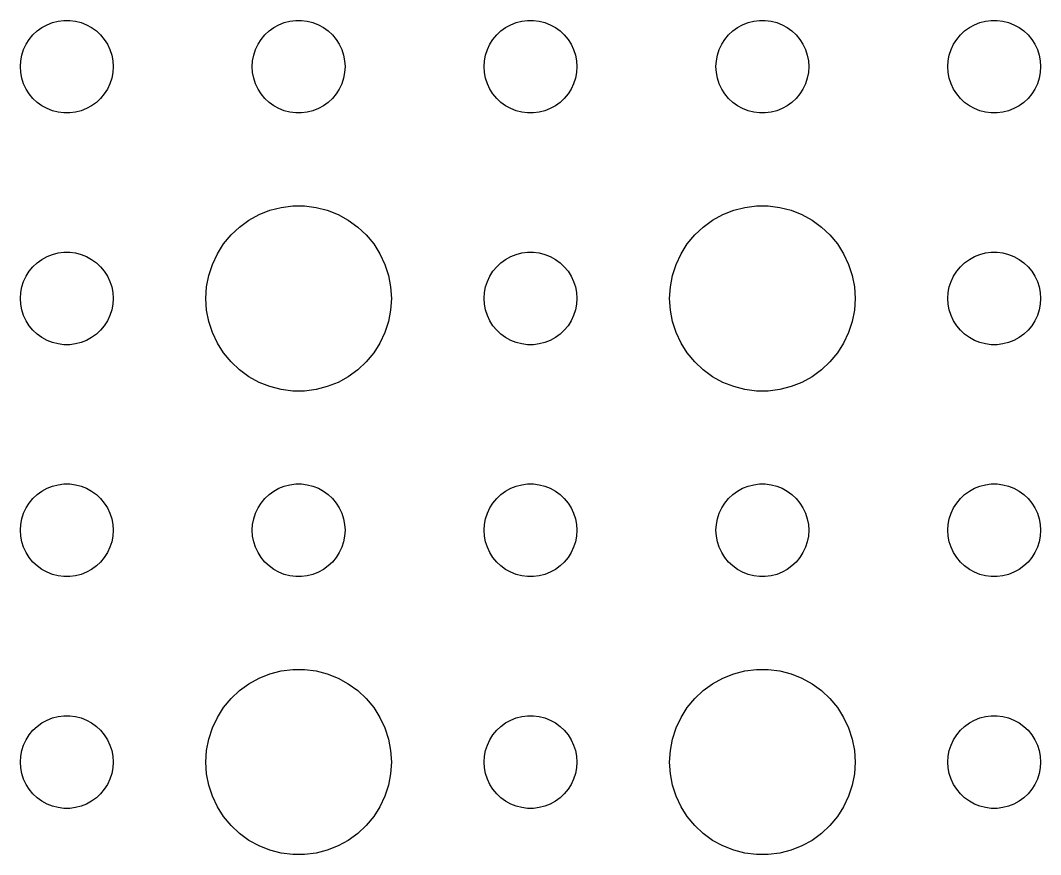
# Model space of a CAD drawing. Header units: metres. Extents: x -134 to 134, y 518 to 1078.
# Drawn here: x -1.5 to 31.5, y 795.01 to 822 of the extents above; entities that cross this region are included whole.
import ezdxf

# ---------------------------------------------------------------- set-up
doc = ezdxf.new("R2010")
doc.units = ezdxf.units.M

msp = doc.modelspace()

# ---------------------------------------------------------------- linework, layer by layer
for p, q in [((-0.95613, 821.656), (-0.80373, 821.766)), ((-0.80373, 821.766), (-0.63866, 821.857)), ((-0.63866, 821.857), (-0.46352, 821.927)), ((-0.46352, 821.927), (-0.28107, 821.973)), ((-0.28107, 821.973), (-0.09418, 821.997)), ((-0.09418, 821.997), (0.09418, 821.997)), ((0.09418, 821.997), (0.28107, 821.973)), ((0.28107, 821.973), (0.46352, 821.927)), ((0.46352, 821.927), (0.63866, 821.857)), ((0.63866, 821.857), (0.80373, 821.766)), ((0.80373, 821.766), (0.95613, 821.656)), ((6.54385, 821.656), (6.69626, 821.766)), ((6.69626, 821.766), (6.86133, 821.857)), ((6.86133, 821.857), (7.03647, 821.927)), ((7.03647, 821.927), (7.21892, 821.973)), ((7.21892, 821.973), (7.40581, 821.997)), ((7.40581, 821.997), (7.59418, 821.997)), ((7.59418, 821.997), (7.78107, 821.973)), ((7.78107, 821.973), (7.96352, 821.927)), ((7.96352, 821.927), (8.13866, 821.857)), ((8.13866, 821.857), (8.30373, 821.766)), ((8.30373, 821.766), (8.45613, 821.656)), ((14.0439, 821.656), (14.1963, 821.766)), ((14.1963, 821.766), (14.3613, 821.857)), ((14.3613, 821.857), (14.5365, 821.927)), ((14.5365, 821.927), (14.7189, 821.973)), ((14.7189, 821.973), (14.9058, 821.997)), ((14.9058, 821.997), (15.0942, 821.997)), ((15.0942, 821.997), (15.2811, 821.973)), ((15.2811, 821.973), (15.4635, 821.927)), ((15.4635, 821.927), (15.6387, 821.857)), ((15.6387, 821.857), (15.8037, 821.766)), ((15.8037, 821.766), (15.9561, 821.656)), ((21.5439, 821.656), (21.6963, 821.766)), ((21.6963, 821.766), (21.8613, 821.857)), ((21.8613, 821.857), (22.0365, 821.927)), ((22.0365, 821.927), (22.2189, 821.973)), ((22.2189, 821.973), (22.4058, 821.997)), ((22.4058, 821.997), (22.5942, 821.997)), ((22.5942, 821.997), (22.7811, 821.973)), ((22.7811, 821.973), (22.9635, 821.927)), ((22.9635, 821.927), (23.1387, 821.857)), ((23.1387, 821.857), (23.3037, 821.766)), ((23.3037, 821.766), (23.4561, 821.656)), ((29.0439, 821.656), (29.1963, 821.766)), ((29.1963, 821.766), (29.3613, 821.857)), ((29.3613, 821.857), (29.5365, 821.927)), ((29.5365, 821.927), (29.7189, 821.973)), ((29.7189, 821.973), (29.9058, 821.997)), ((29.9058, 821.997), (30.0942, 821.997)), ((30.0942, 821.997), (30.2811, 821.973)), ((30.2811, 821.973), (30.4635, 821.927)), ((30.4635, 821.927), (30.6387, 821.857)), ((30.6387, 821.857), (30.8037, 821.766)), ((30.8037, 821.766), (30.9561, 821.656)), ((-1.31445, 821.223), (-1.21352, 821.382)), ((-1.21352, 821.382), (-1.09344, 821.527)), ((-1.09344, 821.527), (-0.95613, 821.656)), ((0.95613, 821.656), (1.09344, 821.527)), ((1.09344, 821.527), (1.21352, 821.382)), ((1.21352, 821.382), (1.31445, 821.223)), ((6.18553, 821.223), (6.28647, 821.382)), ((6.28647, 821.382), (6.40654, 821.527)), ((6.40654, 821.527), (6.54385, 821.656)), ((8.45613, 821.656), (8.59344, 821.527)), ((8.59344, 821.527), (8.71352, 821.382)), ((8.71352, 821.382), (8.81445, 821.223)), ((13.6855, 821.223), (13.7865, 821.382)), ((13.7865, 821.382), (13.9065, 821.527)), ((13.9065, 821.527), (14.0439, 821.656)), ((15.9561, 821.656), (16.0934, 821.527)), ((16.0934, 821.527), (16.2135, 821.382)), ((16.2135, 821.382), (16.3145, 821.223)), ((21.1855, 821.223), (21.2865, 821.382)), ((21.2865, 821.382), (21.4065, 821.527)), ((21.4065, 821.527), (21.5439, 821.656)), ((23.4561, 821.656), (23.5934, 821.527)), ((23.5934, 821.527), (23.7135, 821.382)), ((23.7135, 821.382), (23.8145, 821.223)), ((28.6855, 821.223), (28.7865, 821.382)), ((28.7865, 821.382), (28.9065, 821.527)), ((28.9065, 821.527), (29.0439, 821.656)), ((30.9561, 821.656), (31.0934, 821.527)), ((31.0934, 821.527), (31.2135, 821.382)), ((31.2135, 821.382), (31.3145, 821.223)), ((-1.45287, 820.873), (-1.39465, 821.052)), ((-1.39465, 821.052), (-1.31445, 821.223)), ((1.31445, 821.223), (1.39465, 821.052)), ((1.39465, 821.052), (1.45287, 820.873)), ((6.04712, 820.873), (6.10533, 821.052)), ((6.10533, 821.052), (6.18553, 821.223)), ((8.81445, 821.223), (8.89465, 821.052)), ((8.89465, 821.052), (8.95287, 820.873)), ((13.5471, 820.873), (13.6053, 821.052)), ((13.6053, 821.052), (13.6855, 821.223)), ((16.3145, 821.223), (16.3947, 821.052)), ((16.3947, 821.052), (16.4529, 820.873)), ((21.0471, 820.873), (21.1053, 821.052)), ((21.1053, 821.052), (21.1855, 821.223)), ((23.8145, 821.223), (23.8947, 821.052)), ((23.8947, 821.052), (23.9529, 820.873)), ((28.5471, 820.873), (28.6053, 821.052)), ((28.6053, 821.052), (28.6855, 821.223)), ((31.3145, 821.223), (31.3947, 821.052)), ((31.3947, 821.052), (31.4529, 820.873)), ((-1.48816, 820.688), (-1.45287, 820.873)), ((1.45287, 820.873), (1.48816, 820.688)), ((6.01183, 820.688), (6.04712, 820.873)), ((8.95287, 820.873), (8.98816, 820.688)), ((13.5118, 820.688), (13.5471, 820.873)), ((16.4529, 820.873), (16.4882, 820.688)), ((21.0118, 820.688), (21.0471, 820.873)), ((23.9529, 820.873), (23.9882, 820.688)), ((28.5118, 820.688), (28.5471, 820.873)), ((31.4529, 820.873), (31.4882, 820.688)), ((-1.5, 820.5), (-1.48816, 820.688)), ((-1.48816, 820.312), (-1.5, 820.5)), ((1.48816, 820.688), (1.5, 820.5)), ((1.5, 820.5), (1.48816, 820.312)), ((6, 820.5), (6.01183, 820.688)), ((6.01183, 820.312), (6, 820.5)), ((8.98816, 820.688), (9, 820.5)), ((9, 820.5), (8.98816, 820.312)), ((13.5, 820.5), (13.5118, 820.688)), ((13.5118, 820.312), (13.5, 820.5)), ((16.4882, 820.688), (16.5, 820.5)), ((16.5, 820.5), (16.4882, 820.312)), ((21, 820.5), (21.0118, 820.688)), ((21.0118, 820.312), (21, 820.5)), ((23.9882, 820.688), (24, 820.5)), ((24, 820.5), (23.9882, 820.312)), ((28.5, 820.5), (28.5118, 820.688)), ((28.5118, 820.312), (28.5, 820.5)), ((31.4882, 820.688), (31.5, 820.5)), ((31.5, 820.5), (31.4882, 820.312)), ((-1.45287, 820.127), (-1.48816, 820.312)), ((-1.39465, 819.948), (-1.45287, 820.127)), ((1.45287, 820.127), (1.39465, 819.948)), ((1.48816, 820.312), (1.45287, 820.127)), ((6.04712, 820.127), (6.01183, 820.312)), ((6.10533, 819.948), (6.04712, 820.127)), ((8.95287, 820.127), (8.89465, 819.948)), ((8.98816, 820.312), (8.95287, 820.127)), ((13.5471, 820.127), (13.5118, 820.312)), ((13.6053, 819.948), (13.5471, 820.127)), ((16.4529, 820.127), (16.3947, 819.948)), ((16.4882, 820.312), (16.4529, 820.127)), ((21.0471, 820.127), (21.0118, 820.312)), ((21.1053, 819.948), (21.0471, 820.127)), ((23.9529, 820.127), (23.8947, 819.948)), ((23.9882, 820.312), (23.9529, 820.127)), ((28.5471, 820.127), (28.5118, 820.312)), ((28.6053, 819.948), (28.5471, 820.127)), ((31.4529, 820.127), (31.3947, 819.948)), ((31.4882, 820.312), (31.4529, 820.127)), ((-1.31445, 819.777), (-1.39465, 819.948)), ((-1.21352, 819.618), (-1.31445, 819.777)), ((1.31445, 819.777), (1.21352, 819.618)), ((1.39465, 819.948), (1.31445, 819.777)), ((6.18553, 819.777), (6.10533, 819.948)), ((6.28647, 819.618), (6.18553, 819.777)), ((8.81445, 819.777), (8.71352, 819.618)), ((8.89465, 819.948), (8.81445, 819.777)), ((13.6855, 819.777), (13.6053, 819.948)), ((13.7865, 819.618), (13.6855, 819.777)), ((16.3145, 819.777), (16.2135, 819.618)), ((16.3947, 819.948), (16.3145, 819.777)), ((21.1855, 819.777), (21.1053, 819.948)), ((21.2865, 819.618), (21.1855, 819.777)), ((23.8145, 819.777), (23.7135, 819.618)), ((23.8947, 819.948), (23.8145, 819.777)), ((28.6855, 819.777), (28.6053, 819.948)), ((28.7865, 819.618), (28.6855, 819.777)), ((31.3145, 819.777), (31.2135, 819.618)), ((31.3947, 819.948), (31.3145, 819.777)), ((-1.09344, 819.473), (-1.21352, 819.618)), ((-0.95613, 819.344), (-1.09344, 819.473)), ((1.09344, 819.473), (0.95613, 819.344)), ((1.21352, 819.618), (1.09344, 819.473)), ((6.40654, 819.473), (6.28647, 819.618)), ((6.54385, 819.344), (6.40654, 819.473)), ((8.59344, 819.473), (8.45613, 819.344)), ((8.71352, 819.618), (8.59344, 819.473)), ((13.9065, 819.473), (13.7865, 819.618)), ((14.0439, 819.344), (13.9065, 819.473)), ((16.0934, 819.473), (15.9561, 819.344)), ((16.2135, 819.618), (16.0934, 819.473)), ((21.4065, 819.473), (21.2865, 819.618)), ((21.5439, 819.344), (21.4065, 819.473)), ((23.5934, 819.473), (23.4561, 819.344)), ((23.7135, 819.618), (23.5934, 819.473)), ((28.9065, 819.473), (28.7865, 819.618)), ((29.0439, 819.344), (28.9065, 819.473)), ((31.0934, 819.473), (30.9561, 819.344)), ((31.2135, 819.618), (31.0934, 819.473)), ((-0.80373, 819.234), (-0.95613, 819.344)), ((-0.63866, 819.143), (-0.80373, 819.234)), ((-0.46352, 819.073), (-0.63866, 819.143)), ((-0.28107, 819.027), (-0.46352, 819.073)), ((0.46352, 819.073), (0.28107, 819.027)), ((0.63866, 819.143), (0.46352, 819.073)), ((0.80373, 819.234), (0.63866, 819.143)), ((0.95613, 819.344), (0.80373, 819.234)), ((6.69626, 819.234), (6.54385, 819.344)), ((6.86133, 819.143), (6.69626, 819.234)), ((7.03647, 819.073), (6.86133, 819.143)), ((7.21892, 819.027), (7.03647, 819.073)), ((7.96352, 819.073), (7.78107, 819.027)), ((8.13866, 819.143), (7.96352, 819.073)), ((8.30373, 819.234), (8.13866, 819.143)), ((8.45613, 819.344), (8.30373, 819.234)), ((14.1963, 819.234), (14.0439, 819.344)), ((14.3613, 819.143), (14.1963, 819.234)), ((14.5365, 819.073), (14.3613, 819.143)), ((14.7189, 819.027), (14.5365, 819.073)), ((15.4635, 819.073), (15.2811, 819.027)), ((15.6387, 819.143), (15.4635, 819.073)), ((15.8037, 819.234), (15.6387, 819.143)), ((15.9561, 819.344), (15.8037, 819.234)), ((21.6963, 819.234), (21.5439, 819.344)), ((21.8613, 819.143), (21.6963, 819.234)), ((22.0365, 819.073), (21.8613, 819.143)), ((22.2189, 819.027), (22.0365, 819.073)), ((22.9635, 819.073), (22.7811, 819.027)), ((23.1387, 819.143), (22.9635, 819.073)), ((23.3037, 819.234), (23.1387, 819.143)), ((23.4561, 819.344), (23.3037, 819.234)), ((29.1963, 819.234), (29.0439, 819.344)), ((29.3613, 819.143), (29.1963, 819.234)), ((29.5365, 819.073), (29.3613, 819.143)), ((29.7189, 819.027), (29.5365, 819.073)), ((30.4635, 819.073), (30.2811, 819.027)), ((30.6387, 819.143), (30.4635, 819.073)), ((30.8037, 819.234), (30.6387, 819.143)), ((30.9561, 819.344), (30.8037, 819.234)), ((-0.09418, 819.003), (-0.28107, 819.027)), ((0.09418, 819.003), (-0.09418, 819.003)), ((0.28107, 819.027), (0.09418, 819.003)), ((7.40581, 819.003), (7.21892, 819.027)), ((7.59418, 819.003), (7.40581, 819.003)), ((7.78107, 819.027), (7.59418, 819.003)), ((14.9058, 819.003), (14.7189, 819.027)), ((15.0942, 819.003), (14.9058, 819.003)), ((15.2811, 819.027), (15.0942, 819.003)), ((22.4058, 819.003), (22.2189, 819.027)), ((22.5942, 819.003), (22.4058, 819.003)), ((22.7811, 819.027), (22.5942, 819.003)), ((29.9058, 819.003), (29.7189, 819.027)), ((30.0942, 819.003), (29.9058, 819.003)), ((30.2811, 819.027), (30.0942, 819.003)), ((6.22266, 815.714), (6.57294, 815.853)), ((6.57294, 815.853), (6.93785, 815.947)), ((6.93785, 815.947), (7.31161, 815.994)), ((7.31161, 815.994), (7.68837, 815.994)), ((7.68837, 815.994), (8.06213, 815.947)), ((8.06213, 815.947), (8.42705, 815.853)), ((8.42705, 815.853), (8.77733, 815.714)), ((21.2227, 815.714), (21.5729, 815.853)), ((21.5729, 815.853), (21.9379, 815.947)), ((21.9379, 815.947), (22.3116, 815.994)), ((22.3116, 815.994), (22.6884, 815.994)), ((22.6884, 815.994), (23.0621, 815.947)), ((23.0621, 815.947), (23.427, 815.853)), ((23.427, 815.853), (23.7773, 815.714)), ((5.58772, 815.312), (5.89252, 815.533)), ((5.89252, 815.533), (6.22266, 815.714)), ((8.77733, 815.714), (9.10747, 815.533)), ((9.10747, 815.533), (9.41226, 815.312)), ((20.5877, 815.312), (20.8925, 815.533)), ((20.8925, 815.533), (21.2227, 815.714)), ((23.7773, 815.714), (24.1075, 815.533)), ((24.1075, 815.533), (24.4123, 815.312)), ((5.31308, 815.054), (5.58772, 815.312)), ((9.41226, 815.312), (9.6869, 815.054)), ((20.3131, 815.054), (20.5877, 815.312)), ((24.4123, 815.312), (24.6869, 815.054)), ((5.07294, 814.763), (5.31308, 815.054)), ((9.6869, 815.054), (9.92705, 814.763)), ((20.0729, 814.763), (20.3131, 815.054)), ((24.6869, 815.054), (24.927, 814.763)), ((-0.46352, 814.427), (-0.28107, 814.473)), ((-0.28107, 814.473), (-0.09418, 814.497)), ((-0.09418, 814.497), (0.09418, 814.497)), ((0.09418, 814.497), (0.28107, 814.473)), ((0.28107, 814.473), (0.46352, 814.427)), ((4.71066, 814.104), (4.87108, 814.445)), ((4.87108, 814.445), (5.07294, 814.763)), ((9.92705, 814.763), (10.1289, 814.445)), ((10.1289, 814.445), (10.2893, 814.104)), ((14.5365, 814.427), (14.7189, 814.473)), ((14.7189, 814.473), (14.9058, 814.497)), ((14.9058, 814.497), (15.0942, 814.497)), ((15.0942, 814.497), (15.2811, 814.473)), ((15.2811, 814.473), (15.4635, 814.427)), ((19.7107, 814.104), (19.8711, 814.445)), ((19.8711, 814.445), (20.0729, 814.763)), ((24.927, 814.763), (25.1289, 814.445)), ((25.1289, 814.445), (25.2893, 814.104)), ((29.5365, 814.427), (29.7189, 814.473)), ((29.7189, 814.473), (29.9058, 814.497)), ((29.9058, 814.497), (30.0942, 814.497)), ((30.0942, 814.497), (30.2811, 814.473)), ((30.2811, 814.473), (30.4635, 814.427)), ((-1.09344, 814.027), (-0.95613, 814.156)), ((-0.95613, 814.156), (-0.80373, 814.266)), ((-0.80373, 814.266), (-0.63866, 814.357)), ((-0.63866, 814.357), (-0.46352, 814.427)), ((0.46352, 814.427), (0.63866, 814.357)), ((0.63866, 814.357), (0.80373, 814.266)), ((0.80373, 814.266), (0.95613, 814.156)), ((0.95613, 814.156), (1.09344, 814.027)), ((13.9065, 814.027), (14.0439, 814.156)), ((14.0439, 814.156), (14.1963, 814.266)), ((14.1963, 814.266), (14.3613, 814.357)), ((14.3613, 814.357), (14.5365, 814.427)), ((15.4635, 814.427), (15.6387, 814.357)), ((15.6387, 814.357), (15.8037, 814.266)), ((15.8037, 814.266), (15.9561, 814.156)), ((15.9561, 814.156), (16.0934, 814.027)), ((28.9065, 814.027), (29.0439, 814.156)), ((29.0439, 814.156), (29.1963, 814.266)), ((29.1963, 814.266), (29.3613, 814.357)), ((29.3613, 814.357), (29.5365, 814.427)), ((30.4635, 814.427), (30.6387, 814.357)), ((30.6387, 814.357), (30.8037, 814.266)), ((30.8037, 814.266), (30.9561, 814.156)), ((30.9561, 814.156), (31.0934, 814.027)), ((-1.31445, 813.723), (-1.21352, 813.882)), ((-1.21352, 813.882), (-1.09344, 814.027)), ((1.09344, 814.027), (1.21352, 813.882)), ((1.21352, 813.882), (1.31445, 813.723)), ((4.59424, 813.746), (4.71066, 814.104)), ((10.2893, 814.104), (10.4057, 813.746)), ((13.6855, 813.723), (13.7865, 813.882)), ((13.7865, 813.882), (13.9065, 814.027)), ((16.0934, 814.027), (16.2135, 813.882)), ((16.2135, 813.882), (16.3145, 813.723)), ((19.5942, 813.746), (19.7107, 814.104)), ((25.2893, 814.104), (25.4057, 813.746)), ((28.6855, 813.723), (28.7865, 813.882)), ((28.7865, 813.882), (28.9065, 814.027)), ((31.0934, 814.027), (31.2135, 813.882)), ((31.2135, 813.882), (31.3145, 813.723)), ((-1.45287, 813.373), (-1.39465, 813.552)), ((-1.39465, 813.552), (-1.31445, 813.723)), ((1.31445, 813.723), (1.39465, 813.552)), ((1.39465, 813.552), (1.45287, 813.373)), ((4.52365, 813.376), (4.59424, 813.746)), ((10.4057, 813.746), (10.4763, 813.376)), ((13.5471, 813.373), (13.6053, 813.552)), ((13.6053, 813.552), (13.6855, 813.723)), ((16.3145, 813.723), (16.3947, 813.552)), ((16.3947, 813.552), (16.4529, 813.373)), ((19.5237, 813.376), (19.5942, 813.746)), ((25.4057, 813.746), (25.4763, 813.376)), ((28.5471, 813.373), (28.6053, 813.552)), ((28.6053, 813.552), (28.6855, 813.723)), ((31.3145, 813.723), (31.3947, 813.552)), ((31.3947, 813.552), (31.4529, 813.373)), ((-1.5, 813), (-1.48816, 813.188)), ((-1.48816, 813.188), (-1.45287, 813.373)), ((1.45287, 813.373), (1.48816, 813.188)), ((1.48816, 813.188), (1.5, 813)), ((4.5, 813), (4.52365, 813.376)), ((10.4763, 813.376), (10.5, 813)), ((13.5, 813), (13.5118, 813.188)), ((13.5118, 813.188), (13.5471, 813.373)), ((16.4529, 813.373), (16.4882, 813.188)), ((16.4882, 813.188), (16.5, 813)), ((19.5, 813), (19.5237, 813.376)), ((25.4763, 813.376), (25.5, 813)), ((28.5, 813), (28.5118, 813.188)), ((28.5118, 813.188), (28.5471, 813.373)), ((31.4529, 813.373), (31.4882, 813.188)), ((31.4882, 813.188), (31.5, 813)), ((-1.48816, 812.812), (-1.5, 813)), ((-1.45287, 812.627), (-1.48816, 812.812)), ((1.48816, 812.812), (1.45287, 812.627)), ((1.5, 813), (1.48816, 812.812)), ((4.52365, 812.624), (4.5, 813)), ((10.5, 813), (10.4763, 812.624)), ((13.5118, 812.812), (13.5, 813)), ((13.5471, 812.627), (13.5118, 812.812)), ((16.4882, 812.812), (16.4529, 812.627)), ((16.5, 813), (16.4882, 812.812)), ((19.5237, 812.624), (19.5, 813)), ((25.5, 813), (25.4763, 812.624)), ((28.5118, 812.812), (28.5, 813)), ((28.5471, 812.627), (28.5118, 812.812)), ((31.4882, 812.812), (31.4529, 812.627)), ((31.5, 813), (31.4882, 812.812)), ((-1.39465, 812.448), (-1.45287, 812.627)), ((1.45287, 812.627), (1.39465, 812.448)), ((4.59424, 812.254), (4.52365, 812.624)), ((10.4763, 812.624), (10.4057, 812.254)), ((13.6053, 812.448), (13.5471, 812.627)), ((16.4529, 812.627), (16.3947, 812.448)), ((19.5942, 812.254), (19.5237, 812.624)), ((25.4763, 812.624), (25.4057, 812.254)), ((28.6053, 812.448), (28.5471, 812.627)), ((31.4529, 812.627), (31.3947, 812.448)), ((-1.31445, 812.277), (-1.39465, 812.448)), ((-1.21352, 812.118), (-1.31445, 812.277)), ((1.31445, 812.277), (1.21352, 812.118)), ((1.39465, 812.448), (1.31445, 812.277)), ((4.71066, 811.896), (4.59424, 812.254)), ((10.4057, 812.254), (10.2893, 811.896)), ((13.6855, 812.277), (13.6053, 812.448)), ((13.7865, 812.118), (13.6855, 812.277)), ((16.3145, 812.277), (16.2135, 812.118)), ((16.3947, 812.448), (16.3145, 812.277)), ((19.7107, 811.896), (19.5942, 812.254)), ((25.4057, 812.254), (25.2893, 811.896)), ((28.6855, 812.277), (28.6053, 812.448)), ((28.7865, 812.118), (28.6855, 812.277)), ((31.3145, 812.277), (31.2135, 812.118)), ((31.3947, 812.448), (31.3145, 812.277)), ((-1.09344, 811.973), (-1.21352, 812.118)), ((-0.95613, 811.844), (-1.09344, 811.973)), ((-0.80373, 811.734), (-0.95613, 811.844)), ((0.95613, 811.844), (0.80373, 811.734)), ((1.09344, 811.973), (0.95613, 811.844)), ((1.21352, 812.118), (1.09344, 811.973)), ((4.87108, 811.555), (4.71066, 811.896)), ((10.2893, 811.896), (10.1289, 811.555)), ((13.9065, 811.973), (13.7865, 812.118)), ((14.0439, 811.844), (13.9065, 811.973)), ((14.1963, 811.734), (14.0439, 811.844)), ((15.9561, 811.844), (15.8037, 811.734)), ((16.0934, 811.973), (15.9561, 811.844)), ((16.2135, 812.118), (16.0934, 811.973)), ((19.8711, 811.555), (19.7107, 811.896)), ((25.2893, 811.896), (25.1289, 811.555)), ((28.9065, 811.973), (28.7865, 812.118)), ((29.0439, 811.844), (28.9065, 811.973)), ((29.1963, 811.734), (29.0439, 811.844)), ((30.9561, 811.844), (30.8037, 811.734)), ((31.0934, 811.973), (30.9561, 811.844)), ((31.2135, 812.118), (31.0934, 811.973)), ((-0.63866, 811.643), (-0.80373, 811.734)), ((-0.46352, 811.573), (-0.63866, 811.643)), ((-0.28107, 811.527), (-0.46352, 811.573)), ((-0.09418, 811.503), (-0.28107, 811.527)), ((0.09418, 811.503), (-0.09418, 811.503)), ((0.28107, 811.527), (0.09418, 811.503)), ((0.46352, 811.573), (0.28107, 811.527)), ((0.63866, 811.643), (0.46352, 811.573)), ((0.80373, 811.734), (0.63866, 811.643)), ((5.07294, 811.237), (4.87108, 811.555)), ((10.1289, 811.555), (9.92705, 811.237)), ((14.3613, 811.643), (14.1963, 811.734)), ((14.5365, 811.573), (14.3613, 811.643)), ((14.7189, 811.527), (14.5365, 811.573)), ((14.9058, 811.503), (14.7189, 811.527)), ((15.0942, 811.503), (14.9058, 811.503)), ((15.2811, 811.527), (15.0942, 811.503)), ((15.4635, 811.573), (15.2811, 811.527)), ((15.6387, 811.643), (15.4635, 811.573)), ((15.8037, 811.734), (15.6387, 811.643)), ((20.0729, 811.237), (19.8711, 811.555)), ((25.1289, 811.555), (24.927, 811.237)), ((29.3613, 811.643), (29.1963, 811.734)), ((29.5365, 811.573), (29.3613, 811.643)), ((29.7189, 811.527), (29.5365, 811.573)), ((29.9058, 811.503), (29.7189, 811.527)), ((30.0942, 811.503), (29.9058, 811.503)), ((30.2811, 811.527), (30.0942, 811.503)), ((30.4635, 811.573), (30.2811, 811.527)), ((30.6387, 811.643), (30.4635, 811.573)), ((30.8037, 811.734), (30.6387, 811.643)), ((5.31308, 810.946), (5.07294, 811.237)), ((9.92705, 811.237), (9.6869, 810.946)), ((20.3131, 810.946), (20.0729, 811.237)), ((24.927, 811.237), (24.6869, 810.946)), ((5.58772, 810.688), (5.31308, 810.946)), ((9.6869, 810.946), (9.41226, 810.688)), ((20.5877, 810.688), (20.3131, 810.946)), ((24.6869, 810.946), (24.4123, 810.688)), ((5.89252, 810.467), (5.58772, 810.688)), ((9.41226, 810.688), (9.10747, 810.467)), ((20.8925, 810.467), (20.5877, 810.688)), ((24.4123, 810.688), (24.1075, 810.467)), ((6.22266, 810.286), (5.89252, 810.467)), ((6.57294, 810.147), (6.22266, 810.286)), ((8.77733, 810.286), (8.42705, 810.147)), ((9.10747, 810.467), (8.77733, 810.286)), ((21.2227, 810.286), (20.8925, 810.467)), ((21.5729, 810.147), (21.2227, 810.286)), ((23.7773, 810.286), (23.427, 810.147)), ((24.1075, 810.467), (23.7773, 810.286)), ((6.93785, 810.053), (6.57294, 810.147)), ((7.31161, 810.006), (6.93785, 810.053)), ((7.68837, 810.006), (7.31161, 810.006)), ((8.06213, 810.053), (7.68837, 810.006)), ((8.42705, 810.147), (8.06213, 810.053)), ((21.9379, 810.053), (21.5729, 810.147)), ((22.3116, 810.006), (21.9379, 810.053)), ((22.6884, 810.006), (22.3116, 810.006)), ((23.0621, 810.053), (22.6884, 810.006)), ((23.427, 810.147), (23.0621, 810.053)), ((-0.80373, 806.766), (-0.63866, 806.857)), ((-0.63866, 806.857), (-0.46352, 806.927)), ((-0.46352, 806.927), (-0.28107, 806.973)), ((-0.28107, 806.973), (-0.09418, 806.997)), ((-0.09418, 806.997), (0.09418, 806.997)), ((0.09418, 806.997), (0.28107, 806.973)), ((0.28107, 806.973), (0.46352, 806.927)), ((0.46352, 806.927), (0.63866, 806.857)), ((0.63866, 806.857), (0.80373, 806.766)), ((6.69626, 806.766), (6.86133, 806.857)), ((6.86133, 806.857), (7.03647, 806.927)), ((7.03647, 806.927), (7.21892, 806.973)), ((7.21892, 806.973), (7.40581, 806.997)), ((7.40581, 806.997), (7.59418, 806.997)), ((7.59418, 806.997), (7.78107, 806.973)), ((7.78107, 806.973), (7.96352, 806.927)), ((7.96352, 806.927), (8.13866, 806.857)), ((8.13866, 806.857), (8.30373, 806.766)), ((14.1963, 806.766), (14.3613, 806.857)), ((14.3613, 806.857), (14.5365, 806.927)), ((14.5365, 806.927), (14.7189, 806.973)), ((14.7189, 806.973), (14.9058, 806.997)), ((14.9058, 806.997), (15.0942, 806.997)), ((15.0942, 806.997), (15.2811, 806.973)), ((15.2811, 806.973), (15.4635, 806.927)), ((15.4635, 806.927), (15.6387, 806.857)), ((15.6387, 806.857), (15.8037, 806.766)), ((21.6963, 806.766), (21.8613, 806.857)), ((21.8613, 806.857), (22.0365, 806.927)), ((22.0365, 806.927), (22.2189, 806.973)), ((22.2189, 806.973), (22.4058, 806.997)), ((22.4058, 806.997), (22.5942, 806.997)), ((22.5942, 806.997), (22.7811, 806.973)), ((22.7811, 806.973), (22.9635, 806.927)), ((22.9635, 806.927), (23.1387, 806.857)), ((23.1387, 806.857), (23.3037, 806.766)), ((29.1963, 806.766), (29.3613, 806.857)), ((29.3613, 806.857), (29.5365, 806.927)), ((29.5365, 806.927), (29.7189, 806.973)), ((29.7189, 806.973), (29.9058, 806.997)), ((29.9058, 806.997), (30.0942, 806.997)), ((30.0942, 806.997), (30.2811, 806.973)), ((30.2811, 806.973), (30.4635, 806.927)), ((30.4635, 806.927), (30.6387, 806.857)), ((30.6387, 806.857), (30.8037, 806.766)), ((-1.21352, 806.382), (-1.09344, 806.527)), ((-1.09344, 806.527), (-0.95613, 806.656)), ((-0.95613, 806.656), (-0.80373, 806.766)), ((0.80373, 806.766), (0.95613, 806.656)), ((0.95613, 806.656), (1.09344, 806.527)), ((1.09344, 806.527), (1.21352, 806.382)), ((6.28647, 806.382), (6.40654, 806.527)), ((6.40654, 806.527), (6.54385, 806.656)), ((6.54385, 806.656), (6.69626, 806.766)), ((8.30373, 806.766), (8.45613, 806.656)), ((8.45613, 806.656), (8.59344, 806.527)), ((8.59344, 806.527), (8.71352, 806.382)), ((13.7865, 806.382), (13.9065, 806.527)), ((13.9065, 806.527), (14.0439, 806.656)), ((14.0439, 806.656), (14.1963, 806.766)), ((15.8037, 806.766), (15.9561, 806.656)), ((15.9561, 806.656), (16.0934, 806.527)), ((16.0934, 806.527), (16.2135, 806.382)), ((21.2865, 806.382), (21.4065, 806.527)), ((21.4065, 806.527), (21.5439, 806.656)), ((21.5439, 806.656), (21.6963, 806.766)), ((23.3037, 806.766), (23.4561, 806.656)), ((23.4561, 806.656), (23.5934, 806.527)), ((23.5934, 806.527), (23.7135, 806.382)), ((28.7865, 806.382), (28.9065, 806.527)), ((28.9065, 806.527), (29.0439, 806.656)), ((29.0439, 806.656), (29.1963, 806.766)), ((30.8037, 806.766), (30.9561, 806.656)), ((30.9561, 806.656), (31.0934, 806.527)), ((31.0934, 806.527), (31.2135, 806.382)), ((-1.39465, 806.052), (-1.31445, 806.223)), ((-1.31445, 806.223), (-1.21352, 806.382)), ((1.21352, 806.382), (1.31445, 806.223)), ((1.31445, 806.223), (1.39465, 806.052)), ((6.10533, 806.052), (6.18553, 806.223)), ((6.18553, 806.223), (6.28647, 806.382)), ((8.71352, 806.382), (8.81445, 806.223)), ((8.81445, 806.223), (8.89465, 806.052)), ((13.6053, 806.052), (13.6855, 806.223)), ((13.6855, 806.223), (13.7865, 806.382)), ((16.2135, 806.382), (16.3145, 806.223)), ((16.3145, 806.223), (16.3947, 806.052)), ((21.1053, 806.052), (21.1855, 806.223)), ((21.1855, 806.223), (21.2865, 806.382)), ((23.7135, 806.382), (23.8145, 806.223)), ((23.8145, 806.223), (23.8947, 806.052)), ((28.6053, 806.052), (28.6855, 806.223)), ((28.6855, 806.223), (28.7865, 806.382)), ((31.2135, 806.382), (31.3145, 806.223)), ((31.3145, 806.223), (31.3947, 806.052)), ((-1.48816, 805.688), (-1.45287, 805.873)), ((-1.45287, 805.873), (-1.39465, 806.052)), ((1.39465, 806.052), (1.45287, 805.873)), ((1.45287, 805.873), (1.48816, 805.688)), ((6.01183, 805.688), (6.04712, 805.873)), ((6.04712, 805.873), (6.10533, 806.052)), ((8.89465, 806.052), (8.95287, 805.873)), ((8.95287, 805.873), (8.98816, 805.688)), ((13.5118, 805.688), (13.5471, 805.873)), ((13.5471, 805.873), (13.6053, 806.052)), ((16.3947, 806.052), (16.4529, 805.873)), ((16.4529, 805.873), (16.4882, 805.688)), ((21.0118, 805.688), (21.0471, 805.873)), ((21.0471, 805.873), (21.1053, 806.052)), ((23.8947, 806.052), (23.9529, 805.873)), ((23.9529, 805.873), (23.9882, 805.688)), ((28.5118, 805.688), (28.5471, 805.873)), ((28.5471, 805.873), (28.6053, 806.052)), ((31.3947, 806.052), (31.4529, 805.873)), ((31.4529, 805.873), (31.4882, 805.688)), ((-1.5, 805.5), (-1.48816, 805.688)), ((1.48816, 805.688), (1.5, 805.5)), ((6, 805.5), (6.01183, 805.688)), ((8.98816, 805.688), (9, 805.5)), ((13.5, 805.5), (13.5118, 805.688)), ((16.4882, 805.688), (16.5, 805.5)), ((21, 805.5), (21.0118, 805.688)), ((23.9882, 805.688), (24, 805.5)), ((28.5, 805.5), (28.5118, 805.688)), ((31.4882, 805.688), (31.5, 805.5)), ((-1.48816, 805.312), (-1.5, 805.5)), ((-1.45287, 805.127), (-1.48816, 805.312)), ((1.48816, 805.312), (1.45287, 805.127)), ((1.5, 805.5), (1.48816, 805.312)), ((6.01183, 805.312), (6, 805.5)), ((6.04712, 805.127), (6.01183, 805.312)), ((8.98816, 805.312), (8.95287, 805.127)), ((9, 805.5), (8.98816, 805.312)), ((13.5118, 805.312), (13.5, 805.5)), ((13.5471, 805.127), (13.5118, 805.312)), ((16.4882, 805.312), (16.4529, 805.127)), ((16.5, 805.5), (16.4882, 805.312)), ((21.0118, 805.312), (21, 805.5)), ((21.0471, 805.127), (21.0118, 805.312)), ((23.9882, 805.312), (23.9529, 805.127)), ((24, 805.5), (23.9882, 805.312)), ((28.5118, 805.312), (28.5, 805.5)), ((28.5471, 805.127), (28.5118, 805.312)), ((31.4882, 805.312), (31.4529, 805.127)), ((31.5, 805.5), (31.4882, 805.312)), ((-1.39465, 804.948), (-1.45287, 805.127)), ((-1.31445, 804.777), (-1.39465, 804.948)), ((1.39465, 804.948), (1.31445, 804.777)), ((1.45287, 805.127), (1.39465, 804.948)), ((6.10533, 804.948), (6.04712, 805.127)), ((6.18553, 804.777), (6.10533, 804.948)), ((8.89465, 804.948), (8.81445, 804.777)), ((8.95287, 805.127), (8.89465, 804.948)), ((13.6053, 804.948), (13.5471, 805.127)), ((13.6855, 804.777), (13.6053, 804.948)), ((16.3947, 804.948), (16.3145, 804.777)), ((16.4529, 805.127), (16.3947, 804.948)), ((21.1053, 804.948), (21.0471, 805.127)), ((21.1855, 804.777), (21.1053, 804.948)), ((23.8947, 804.948), (23.8145, 804.777)), ((23.9529, 805.127), (23.8947, 804.948)), ((28.6053, 804.948), (28.5471, 805.127)), ((28.6855, 804.777), (28.6053, 804.948)), ((31.3947, 804.948), (31.3145, 804.777)), ((31.4529, 805.127), (31.3947, 804.948)), ((-1.21352, 804.618), (-1.31445, 804.777)), ((-1.09344, 804.473), (-1.21352, 804.618)), ((1.21352, 804.618), (1.09344, 804.473)), ((1.31445, 804.777), (1.21352, 804.618)), ((6.28647, 804.618), (6.18553, 804.777)), ((6.40654, 804.473), (6.28647, 804.618)), ((8.71352, 804.618), (8.59344, 804.473)), ((8.81445, 804.777), (8.71352, 804.618)), ((13.7865, 804.618), (13.6855, 804.777)), ((13.9065, 804.473), (13.7865, 804.618)), ((16.2135, 804.618), (16.0934, 804.473)), ((16.3145, 804.777), (16.2135, 804.618)), ((21.2865, 804.618), (21.1855, 804.777)), ((21.4065, 804.473), (21.2865, 804.618)), ((23.7135, 804.618), (23.5934, 804.473)), ((23.8145, 804.777), (23.7135, 804.618)), ((28.7865, 804.618), (28.6855, 804.777)), ((28.9065, 804.473), (28.7865, 804.618)), ((31.2135, 804.618), (31.0934, 804.473)), ((31.3145, 804.777), (31.2135, 804.618)), ((-0.95613, 804.344), (-1.09344, 804.473)), ((-0.80373, 804.234), (-0.95613, 804.344)), ((-0.63866, 804.143), (-0.80373, 804.234)), ((0.80373, 804.234), (0.63866, 804.143)), ((0.95613, 804.344), (0.80373, 804.234)), ((1.09344, 804.473), (0.95613, 804.344)), ((6.54385, 804.344), (6.40654, 804.473)), ((6.69626, 804.234), (6.54385, 804.344)), ((6.86133, 804.143), (6.69626, 804.234)), ((8.30373, 804.234), (8.13866, 804.143)), ((8.45613, 804.344), (8.30373, 804.234)), ((8.59344, 804.473), (8.45613, 804.344)), ((14.0439, 804.344), (13.9065, 804.473)), ((14.1963, 804.234), (14.0439, 804.344)), ((14.3613, 804.143), (14.1963, 804.234)), ((15.8037, 804.234), (15.6387, 804.143)), ((15.9561, 804.344), (15.8037, 804.234)), ((16.0934, 804.473), (15.9561, 804.344)), ((21.5439, 804.344), (21.4065, 804.473)), ((21.6963, 804.234), (21.5439, 804.344)), ((21.8613, 804.143), (21.6963, 804.234)), ((23.3037, 804.234), (23.1387, 804.143)), ((23.4561, 804.344), (23.3037, 804.234)), ((23.5934, 804.473), (23.4561, 804.344)), ((29.0439, 804.344), (28.9065, 804.473)), ((29.1963, 804.234), (29.0439, 804.344)), ((29.3613, 804.143), (29.1963, 804.234)), ((30.8037, 804.234), (30.6387, 804.143)), ((30.9561, 804.344), (30.8037, 804.234)), ((31.0934, 804.473), (30.9561, 804.344)), ((-0.46352, 804.073), (-0.63866, 804.143)), ((-0.28107, 804.027), (-0.46352, 804.073)), ((-0.09418, 804.003), (-0.28107, 804.027)), ((0.09418, 804.003), (-0.09418, 804.003)), ((0.28107, 804.027), (0.09418, 804.003)), ((0.46352, 804.073), (0.28107, 804.027)), ((0.63866, 804.143), (0.46352, 804.073)), ((7.03647, 804.073), (6.86133, 804.143)), ((7.21892, 804.027), (7.03647, 804.073)), ((7.40581, 804.003), (7.21892, 804.027)), ((7.59418, 804.003), (7.40581, 804.003)), ((7.78107, 804.027), (7.59418, 804.003)), ((7.96352, 804.073), (7.78107, 804.027)), ((8.13866, 804.143), (7.96352, 804.073)), ((14.5365, 804.073), (14.3613, 804.143)), ((14.7189, 804.027), (14.5365, 804.073)), ((14.9058, 804.003), (14.7189, 804.027)), ((15.0942, 804.003), (14.9058, 804.003)), ((15.2811, 804.027), (15.0942, 804.003)), ((15.4635, 804.073), (15.2811, 804.027)), ((15.6387, 804.143), (15.4635, 804.073)), ((22.0365, 804.073), (21.8613, 804.143)), ((22.2189, 804.027), (22.0365, 804.073)), ((22.4058, 804.003), (22.2189, 804.027)), ((22.5942, 804.003), (22.4058, 804.003)), ((22.7811, 804.027), (22.5942, 804.003)), ((22.9635, 804.073), (22.7811, 804.027)), ((23.1387, 804.143), (22.9635, 804.073)), ((29.5365, 804.073), (29.3613, 804.143)), ((29.7189, 804.027), (29.5365, 804.073)), ((29.9058, 804.003), (29.7189, 804.027)), ((30.0942, 804.003), (29.9058, 804.003)), ((30.2811, 804.027), (30.0942, 804.003)), ((30.4635, 804.073), (30.2811, 804.027)), ((30.6387, 804.143), (30.4635, 804.073)), ((6.57294, 800.853), (6.93785, 800.947)), ((6.93785, 800.947), (7.31161, 800.994)), ((7.31161, 800.994), (7.68837, 800.994)), ((7.68837, 800.994), (8.06213, 800.947)), ((8.06213, 800.947), (8.42705, 800.853)), ((21.5729, 800.853), (21.9379, 800.947)), ((21.9379, 800.947), (22.3116, 800.994)), ((22.3116, 800.994), (22.6884, 800.994)), ((22.6884, 800.994), (23.0621, 800.947)), ((23.0621, 800.947), (23.427, 800.853)), ((5.89252, 800.533), (6.22266, 800.714)), ((6.22266, 800.714), (6.57294, 800.853)), ((8.42705, 800.853), (8.77733, 800.714)), ((8.77733, 800.714), (9.10747, 800.533)), ((20.8925, 800.533), (21.2227, 800.714)), ((21.2227, 800.714), (21.5729, 800.853)), ((23.427, 800.853), (23.7773, 800.714)), ((23.7773, 800.714), (24.1075, 800.533)), ((5.31308, 800.054), (5.58772, 800.312)), ((5.58772, 800.312), (5.89252, 800.533)), ((9.10747, 800.533), (9.41226, 800.312)), ((9.41226, 800.312), (9.6869, 800.054)), ((20.3131, 800.054), (20.5877, 800.312)), ((20.5877, 800.312), (20.8925, 800.533)), ((24.1075, 800.533), (24.4123, 800.312)), ((24.4123, 800.312), (24.6869, 800.054)), ((5.07294, 799.763), (5.31308, 800.054)), ((9.6869, 800.054), (9.92705, 799.763)), ((20.0729, 799.763), (20.3131, 800.054)), ((24.6869, 800.054), (24.927, 799.763)), ((4.87108, 799.445), (5.07294, 799.763)), ((9.92705, 799.763), (10.1289, 799.445)), ((19.8711, 799.445), (20.0729, 799.763)), ((24.927, 799.763), (25.1289, 799.445)), ((-0.95613, 799.156), (-0.80373, 799.266)), ((-0.80373, 799.266), (-0.63866, 799.357)), ((-0.63866, 799.357), (-0.46352, 799.427)), ((-0.46352, 799.427), (-0.28107, 799.473)), ((-0.28107, 799.473), (-0.09418, 799.497)), ((-0.09418, 799.497), (0.09418, 799.497)), ((0.09418, 799.497), (0.28107, 799.473)), ((0.28107, 799.473), (0.46352, 799.427)), ((0.46352, 799.427), (0.63866, 799.357)), ((0.63866, 799.357), (0.80373, 799.266)), ((0.80373, 799.266), (0.95613, 799.156)), ((4.71066, 799.104), (4.87108, 799.445)), ((10.1289, 799.445), (10.2893, 799.104)), ((14.0439, 799.156), (14.1963, 799.266)), ((14.1963, 799.266), (14.3613, 799.357)), ((14.3613, 799.357), (14.5365, 799.427)), ((14.5365, 799.427), (14.7189, 799.473)), ((14.7189, 799.473), (14.9058, 799.497)), ((14.9058, 799.497), (15.0942, 799.497)), ((15.0942, 799.497), (15.2811, 799.473)), ((15.2811, 799.473), (15.4635, 799.427)), ((15.4635, 799.427), (15.6387, 799.357)), ((15.6387, 799.357), (15.8037, 799.266)), ((15.8037, 799.266), (15.9561, 799.156)), ((19.7107, 799.104), (19.8711, 799.445)), ((25.1289, 799.445), (25.2893, 799.104)), ((29.0439, 799.156), (29.1963, 799.266)), ((29.1963, 799.266), (29.3613, 799.357)), ((29.3613, 799.357), (29.5365, 799.427)), ((29.5365, 799.427), (29.7189, 799.473)), ((29.7189, 799.473), (29.9058, 799.497)), ((29.9058, 799.497), (30.0942, 799.497)), ((30.0942, 799.497), (30.2811, 799.473)), ((30.2811, 799.473), (30.4635, 799.427)), ((30.4635, 799.427), (30.6387, 799.357)), ((30.6387, 799.357), (30.8037, 799.266)), ((30.8037, 799.266), (30.9561, 799.156)), ((-1.21352, 798.882), (-1.09344, 799.027)), ((-1.09344, 799.027), (-0.95613, 799.156)), ((0.95613, 799.156), (1.09344, 799.027)), ((1.09344, 799.027), (1.21352, 798.882)), ((4.59424, 798.746), (4.71066, 799.104)), ((10.2893, 799.104), (10.4057, 798.746)), ((13.7865, 798.882), (13.9065, 799.027)), ((13.9065, 799.027), (14.0439, 799.156)), ((15.9561, 799.156), (16.0934, 799.027)), ((16.0934, 799.027), (16.2135, 798.882)), ((19.5942, 798.746), (19.7107, 799.104)), ((25.2893, 799.104), (25.4057, 798.746)), ((28.7865, 798.882), (28.9065, 799.027)), ((28.9065, 799.027), (29.0439, 799.156)), ((30.9561, 799.156), (31.0934, 799.027)), ((31.0934, 799.027), (31.2135, 798.882)), ((-1.39465, 798.552), (-1.31445, 798.723)), ((-1.31445, 798.723), (-1.21352, 798.882)), ((1.21352, 798.882), (1.31445, 798.723)), ((1.31445, 798.723), (1.39465, 798.552)), ((4.52365, 798.376), (4.59424, 798.746)), ((10.4057, 798.746), (10.4763, 798.376)), ((13.6053, 798.552), (13.6855, 798.723)), ((13.6855, 798.723), (13.7865, 798.882)), ((16.2135, 798.882), (16.3145, 798.723)), ((16.3145, 798.723), (16.3947, 798.552)), ((19.5237, 798.376), (19.5942, 798.746)), ((25.4057, 798.746), (25.4763, 798.376)), ((28.6053, 798.552), (28.6855, 798.723)), ((28.6855, 798.723), (28.7865, 798.882)), ((31.2135, 798.882), (31.3145, 798.723)), ((31.3145, 798.723), (31.3947, 798.552)), ((-1.48816, 798.188), (-1.45287, 798.373)), ((-1.45287, 798.373), (-1.39465, 798.552)), ((1.39465, 798.552), (1.45287, 798.373)), ((1.45287, 798.373), (1.48816, 798.188)), ((4.5, 798), (4.52365, 798.376)), ((10.4763, 798.376), (10.5, 798)), ((13.5118, 798.188), (13.5471, 798.373)), ((13.5471, 798.373), (13.6053, 798.552)), ((16.3947, 798.552), (16.4529, 798.373)), ((16.4529, 798.373), (16.4882, 798.188)), ((19.5, 798), (19.5237, 798.376)), ((25.4763, 798.376), (25.5, 798)), ((28.5118, 798.188), (28.5471, 798.373)), ((28.5471, 798.373), (28.6053, 798.552)), ((31.3947, 798.552), (31.4529, 798.373)), ((31.4529, 798.373), (31.4882, 798.188)), ((-1.5, 798), (-1.48816, 798.188)), ((-1.48816, 797.812), (-1.5, 798)), ((1.48816, 798.188), (1.5, 798)), ((1.5, 798), (1.48816, 797.812)), ((4.52365, 797.624), (4.5, 798)), ((10.5, 798), (10.4763, 797.624)), ((13.5, 798), (13.5118, 798.188)), ((13.5118, 797.812), (13.5, 798)), ((16.4882, 798.188), (16.5, 798)), ((16.5, 798), (16.4882, 797.812)), ((19.5237, 797.624), (19.5, 798)), ((25.5, 798), (25.4763, 797.624)), ((28.5, 798), (28.5118, 798.188)), ((28.5118, 797.812), (28.5, 798)), ((31.4882, 798.188), (31.5, 798)), ((31.5, 798), (31.4882, 797.812)), ((-1.45287, 797.627), (-1.48816, 797.812)), ((-1.39465, 797.448), (-1.45287, 797.627)), ((1.45287, 797.627), (1.39465, 797.448)), ((1.48816, 797.812), (1.45287, 797.627)), ((4.59424, 797.254), (4.52365, 797.624)), ((10.4763, 797.624), (10.4057, 797.254)), ((13.5471, 797.627), (13.5118, 797.812)), ((13.6053, 797.448), (13.5471, 797.627)), ((16.4529, 797.627), (16.3947, 797.448)), ((16.4882, 797.812), (16.4529, 797.627)), ((19.5942, 797.254), (19.5237, 797.624)), ((25.4763, 797.624), (25.4057, 797.254)), ((28.5471, 797.627), (28.5118, 797.812)), ((28.6053, 797.448), (28.5471, 797.627)), ((31.4529, 797.627), (31.3947, 797.448)), ((31.4882, 797.812), (31.4529, 797.627)), ((-1.31445, 797.277), (-1.39465, 797.448)), ((1.39465, 797.448), (1.31445, 797.277)), ((13.6855, 797.277), (13.6053, 797.448)), ((16.3947, 797.448), (16.3145, 797.277)), ((28.6855, 797.277), (28.6053, 797.448)), ((31.3947, 797.448), (31.3145, 797.277)), ((-1.21352, 797.118), (-1.31445, 797.277)), ((-1.09344, 796.973), (-1.21352, 797.118)), ((-0.95613, 796.844), (-1.09344, 796.973)), ((1.09344, 796.973), (0.95613, 796.844)), ((1.21352, 797.118), (1.09344, 796.973)), ((1.31445, 797.277), (1.21352, 797.118)), ((4.71066, 796.896), (4.59424, 797.254)), ((10.4057, 797.254), (10.2893, 796.896)), ((13.7865, 797.118), (13.6855, 797.277)), ((13.9065, 796.973), (13.7865, 797.118)), ((14.0439, 796.844), (13.9065, 796.973)), ((16.0934, 796.973), (15.9561, 796.844)), ((16.2135, 797.118), (16.0934, 796.973)), ((16.3145, 797.277), (16.2135, 797.118)), ((19.7107, 796.896), (19.5942, 797.254)), ((25.4057, 797.254), (25.2893, 796.896)), ((28.7865, 797.118), (28.6855, 797.277)), ((28.9065, 796.973), (28.7865, 797.118)), ((29.0439, 796.844), (28.9065, 796.973)), ((31.0934, 796.973), (30.9561, 796.844)), ((31.2135, 797.118), (31.0934, 796.973)), ((31.3145, 797.277), (31.2135, 797.118)), ((-0.80373, 796.734), (-0.95613, 796.844)), ((-0.63866, 796.643), (-0.80373, 796.734)), ((-0.46352, 796.573), (-0.63866, 796.643)), ((0.63866, 796.643), (0.46352, 796.573)), ((0.80373, 796.734), (0.63866, 796.643)), ((0.95613, 796.844), (0.80373, 796.734)), ((4.87108, 796.555), (4.71066, 796.896)), ((10.2893, 796.896), (10.1289, 796.555)), ((14.1963, 796.734), (14.0439, 796.844)), ((14.3613, 796.643), (14.1963, 796.734)), ((14.5365, 796.573), (14.3613, 796.643)), ((15.6387, 796.643), (15.4635, 796.573)), ((15.8037, 796.734), (15.6387, 796.643)), ((15.9561, 796.844), (15.8037, 796.734)), ((19.8711, 796.555), (19.7107, 796.896)), ((25.2893, 796.896), (25.1289, 796.555)), ((29.1963, 796.734), (29.0439, 796.844)), ((29.3613, 796.643), (29.1963, 796.734)), ((29.5365, 796.573), (29.3613, 796.643)), ((30.6387, 796.643), (30.4635, 796.573)), ((30.8037, 796.734), (30.6387, 796.643)), ((30.9561, 796.844), (30.8037, 796.734)), ((-0.28107, 796.527), (-0.46352, 796.573)), ((-0.09418, 796.503), (-0.28107, 796.527)), ((0.09418, 796.503), (-0.09418, 796.503)), ((0.28107, 796.527), (0.09418, 796.503)), ((0.46352, 796.573), (0.28107, 796.527)), ((5.07294, 796.237), (4.87108, 796.555)), ((10.1289, 796.555), (9.92705, 796.237)), ((14.7189, 796.527), (14.5365, 796.573)), ((14.9058, 796.503), (14.7189, 796.527)), ((15.0942, 796.503), (14.9058, 796.503)), ((15.2811, 796.527), (15.0942, 796.503)), ((15.4635, 796.573), (15.2811, 796.527)), ((20.0729, 796.237), (19.8711, 796.555)), ((25.1289, 796.555), (24.927, 796.237)), ((29.7189, 796.527), (29.5365, 796.573)), ((29.9058, 796.503), (29.7189, 796.527)), ((30.0942, 796.503), (29.9058, 796.503)), ((30.2811, 796.527), (30.0942, 796.503)), ((30.4635, 796.573), (30.2811, 796.527)), ((5.31308, 795.946), (5.07294, 796.237)), ((9.92705, 796.237), (9.6869, 795.946)), ((20.3131, 795.946), (20.0729, 796.237)), ((24.927, 796.237), (24.6869, 795.946)), ((5.58772, 795.688), (5.31308, 795.946)), ((5.89252, 795.467), (5.58772, 795.688)), ((9.41226, 795.688), (9.10747, 795.467)), ((9.6869, 795.946), (9.41226, 795.688)), ((20.5877, 795.688), (20.3131, 795.946)), ((20.8925, 795.467), (20.5877, 795.688)), ((24.4123, 795.688), (24.1075, 795.467)), ((24.6869, 795.946), (24.4123, 795.688)), ((6.22266, 795.286), (5.89252, 795.467)), ((9.10747, 795.467), (8.77733, 795.286)), ((21.2227, 795.286), (20.8925, 795.467)), ((24.1075, 795.467), (23.7773, 795.286)), ((6.57294, 795.147), (6.22266, 795.286)), ((6.93785, 795.053), (6.57294, 795.147)), ((7.31161, 795.006), (6.93785, 795.053)), ((7.68837, 795.006), (7.31161, 795.006)), ((8.06213, 795.053), (7.68837, 795.006)), ((8.42705, 795.147), (8.06213, 795.053)), ((8.77733, 795.286), (8.42705, 795.147)), ((21.5729, 795.147), (21.2227, 795.286)), ((21.9379, 795.053), (21.5729, 795.147)), ((22.3116, 795.006), (21.9379, 795.053)), ((22.6884, 795.006), (22.3116, 795.006)), ((23.0621, 795.053), (22.6884, 795.006)), ((23.427, 795.147), (23.0621, 795.053)), ((23.7773, 795.286), (23.427, 795.147))]:
    msp.add_line(p, q)

doc.saveas('drawing.dxf')
